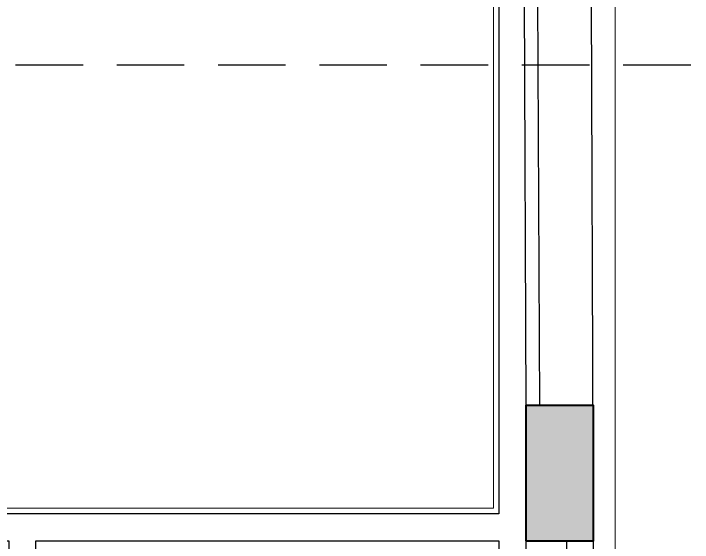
# Model space of a CAD drawing. Header units: millimetres. Extents: x -10942 to 92711, y -16583 to 30009.
# Drawn here: x 11201 to 13714, y 6243 to 8200 of the extents above; entities that cross this region are included whole.
import ezdxf

# ---------------------------------------------------------------- set-up
doc = ezdxf.new("R2010")
doc.units = ezdxf.units.MM
doc.header["$LTSCALE"] = 1000
doc.header["$MEASUREMENT"] = 0
doc.linetypes.add('HIDDEN', pattern=[0.375, 0.25, -0.125])
doc.linetypes.add('HIDDEN2', pattern=[0.1875, 0.125, -0.0625])
for name, color, linetype in [('8', 8, 'Continuous'), ('A-WALL', 7, 'Continuous'), ('projection1', 1, 'HIDDEN2')]:
    doc.layers.add(name, color=color, linetype=linetype)
for name, color, linetype, lineweight in [('A-WALL-TILE', 8, 'Continuous', 9), ('XREF-V2-GF_COLS$0$A-COLS', 5, 'Continuous', 40), ('XREF-V2-GF_COLS$0$A-COLS-PATT', 252, 'Continuous', 20)]:
    doc.layers.add(name, color=color, linetype=linetype, lineweight=lineweight)

msp = doc.modelspace()

# ---------------------------------------------------------------- hatches: boundary and pattern name
at = {"layer": 'XREF-V2-GF_COLS$0$A-COLS-PATT'}
msp.add_hatch(color=256, dxfattribs=at).paths.add_polyline_path([(13097.6, 6249.6), (13347.6, 6249.6), (13347.6, 6749.6), (13097.6, 6749.6)])

# ---------------------------------------------------------------- linework, layer by layer
at = {"layer": '8', "color": 1, "elevation": 0}
msp.add_lwpolyline([(10497.7, 1649.5), (7622.7, 1649.6), (7622.7, 6340), (3097.6, 6349.5), (3097.6, 12344.5), (12997.6, 12344.5), (12997.6, 6349.5), (9622.6, 6349.5), (9622.6, 3040.9), (10497.7, 3040.9), (10497.7, 1649.5)], dxfattribs=at)
at = {"layer": 'A-WALL', "color": 1}
for p, q in [((13089.3, 8586, 0), (13097.6, 6749.6, 0)), ((13139.3, 8586, 0), (13147.6, 6749.6, 0))]:
    msp.add_line(p, q, dxfattribs=at)
at = {"layer": 'A-WALL'}
for p, q in [((13097.6, 6249.6, 0), (13097.6, 5749.6, 0)), ((13247.6, 6249.6, 0), (13247.6, 5749.6, 0))]:
    msp.add_line(p, q, dxfattribs=at)
at = {"layer": 'A-WALL', "elevation": 0}
msp.add_lwpolyline([(13339.3, 8586), (13347.6, 9914.6), (12997.6, 9914.6), (12997.6, 6349.5), (9622.6, 6349.5), (9622.6, 6349.5), (9622.6, 6349.5), (9622.6, 6149.5), (9622.6, 6149.5), (9622.6, 4947), (9722.6, 4947), (9722.6, 6249.5), (11182.6, 6249.5), (11182.6, 4992.3), (11282.6, 4992.3), (11282.6, 6249.5), (12997.6, 6249.5), (12997.6, 4944.6), (13347.6, 4944.6), (13347.6, 6249.6)], close=True, dxfattribs=at)
at = {"layer": 'A-WALL-TILE', "lineweight": 0, "elevation": 0}
msp.add_lwpolyline([(13347.6, 9934.6), (12977.6, 9934.6), (12977.6, 6369.5), (9602.6, 6369.5), (9602.6, 4947), (9622.6, 4946.9)], dxfattribs=at)
at = {"layer": 'A-WALL-TILE', "elevation": 0}
msp.add_lwpolyline([(14767.6, 3239.6), (14767.6, 3319.6), (13427.6, 3319.6), (13427.6, 9914.6), (13347.6, 9914.6)], dxfattribs=at)
at = {"layer": 'projection1', "color": 2, "linetype": 'HIDDEN', "elevation": 0}
msp.add_lwpolyline([(13707.9, 8009.6), (9622.6, 8009.5), (9622.6, 6349.5), (3097.6, 6349.5)], dxfattribs=at)
at = {"layer": 'XREF-V2-GF_COLS$0$A-COLS', "elevation": 0}
msp.add_lwpolyline([(13097.6, 6249.6), (13347.6, 6249.6), (13347.6, 6749.6), (13097.6, 6749.6)], close=True, dxfattribs=at)
msp.add_lwpolyline([(13097.6, 6249.6), (13347.6, 6249.6), (13347.6, 6749.6), (13097.6, 6749.6)], close=True, dxfattribs=at)

doc.saveas('drawing.dxf')
